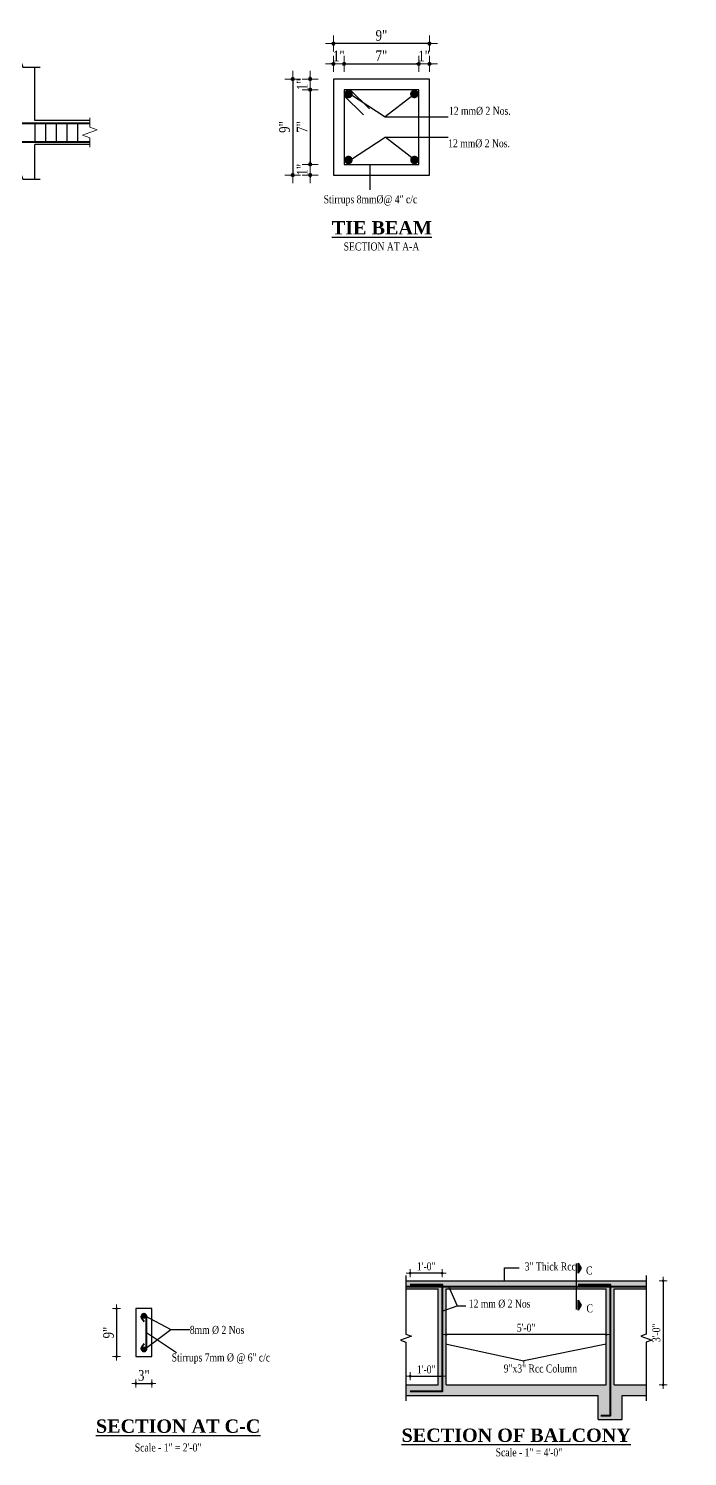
# Model space of a CAD drawing. Header units: feet. Extents: x 28652 to 66086, y -6769 to -640.
# Drawn here: x 60501 to 60995, y -1840 to -769 of the extents above; entities that cross this region are included whole.
import ezdxf
from ezdxf import colors
from ezdxf.entities.mleader import LeaderData, LeaderLine
from ezdxf.math import Vec2, Vec3

# ---------------------------------------------------------------- set-up
doc = ezdxf.new("R2010")
doc.units = ezdxf.units.FT
doc.header["$LTSCALE"] = 50
doc.header["$MEASUREMENT"] = 0
doc.header["$PDMODE"] = 34
doc.linetypes.add('DASHED2', pattern=[0.375, 0.25, -0.125])
for name, color, linetype, lineweight in [('BAR', 7, 'Continuous', 40), ('DIM', 7, 'Continuous', 9), ('DIMENSION', 142, 'Continuous', 13), ('STIRRUP', 10, 'Continuous', 30)]:
    doc.layers.add(name, color=color, linetype=linetype, lineweight=lineweight)
doc.layers.add('Text', color=7, linetype='Continuous')
doc.styles.add('1.8', font='times.ttf', dxfattribs={"width": 0.8, "height": 8})
doc.styles.add('1.8 str', font='times.ttf', dxfattribs={"width": 0.8, "height": 6})
doc.styles.add('Arial Annotation', font='arial.ttf', dxfattribs={"height": 0.06})
doc.styles.add('TITLE', font='times.ttf', dxfattribs={"height": 11})
doc.dimstyles.new('1.1', dxfattribs={"dimscale": 0, "dimtxt": 8, "dimasz": 1, "dimexe": 2, "dimexo": 9, "dimgap": 2, "dimtad": 1, "dimdec": 0, "dimlfac": 0.125, "dimzin": 3, "dimdsep": 46, "dimlunit": 4, "dimtxsty": '1.8', "dimblk": 'DIM', "dimcen": 3, "dimdle": 3, "dimse1": 1, "dimse2": 1, "dimclrd": 256, "dimclre": 256, "dimclrt": 7, "dimadec": 1, "dimazin": 2, "dimtfac": 1, "dimtdec": 0, "dimtix": 1, "dimtofl": 0, "dimtmove": 2, "dimatfit": 3, "dimldrblk": 'ARW', "dimfxl": 2, "dimfrac": 2, "dimtolj": 2, "dimtzin": 0, "dimarcsym": 0})
doc.dimstyles.new('1.2', dxfattribs={"dimscale": 0, "dimtxt": 8, "dimasz": 0.5, "dimexe": 2, "dimexo": 9, "dimgap": 2, "dimtad": 1, "dimdec": 0, "dimlfac": 0.25, "dimzin": 3, "dimdsep": 46, "dimlunit": 4, "dimtxsty": '1.8', "dimblk": 'DIM', "dimcen": 3, "dimdle": 3, "dimse1": 1, "dimse2": 1, "dimclrd": 256, "dimclre": 256, "dimclrt": 7, "dimadec": 1, "dimazin": 2, "dimtfac": 1, "dimtdec": 0, "dimtix": 1, "dimtofl": 0, "dimtmove": 2, "dimatfit": 3, "dimldrblk": 'ARW', "dimfxl": 2, "dimfrac": 2, "dimtolj": 2, "dimtzin": 0, "dimarcsym": 0})
doc.dimstyles.new('1.4', dxfattribs={"dimscale": 0, "dimtxt": 6, "dimasz": 0.5, "dimexe": 2, "dimexo": 9, "dimgap": 2, "dimtad": 1, "dimdec": 0, "dimlfac": 0.5, "dimzin": 3, "dimdsep": 46, "dimlunit": 4, "dimtxsty": '1.8 str', "dimblk": 'DIM', "dimcen": 3, "dimdle": 3, "dimse1": 1, "dimse2": 1, "dimclrd": 256, "dimclre": 256, "dimclrt": 7, "dimadec": 1, "dimazin": 2, "dimtfac": 1, "dimtdec": 0, "dimtix": 1, "dimtofl": 0, "dimtmove": 2, "dimatfit": 3, "dimldrblk": 'arrow', "dimfxl": 2, "dimfrac": 2, "dimtolj": 2, "dimtzin": 0, "dimarcsym": 0})
doc.dimstyles.new('1.8 str', dxfattribs={"dimscale": 0, "dimtxt": 6, "dimasz": 1, "dimexe": 2, "dimexo": 9, "dimgap": 2, "dimtad": 1, "dimdec": 0, "dimzin": 3, "dimdsep": 46, "dimlunit": 4, "dimtxsty": '1.8 str', "dimblk": 'DIM', "dimcen": 3, "dimdle": 3, "dimse1": 1, "dimse2": 1, "dimclrd": 256, "dimclre": 256, "dimclrt": 256, "dimadec": 1, "dimazin": 2, "dimtfac": 1, "dimtdec": 0, "dimtofl": 0, "dimtmove": 2, "dimatfit": 3, "dimldrblk": 'DSAFSADF', "dimfxl": 2, "dimfrac": 2, "dimtolj": 2, "dimtzin": 0, "dimarcsym": 0})

# ---------------------------------------------------------------- blocks, each defined once
blk = doc.blocks.new('DIM')
at = {"layer": 'DIMENSION'}
h = blk.add_hatch(color=256, dxfattribs=at)
h.paths.add_polyline_path([(0, 1.3), (0, 0), (1.3, 0, 0.414214)])
h.paths.add_polyline_path([(1.3, 0), (0, 0), (0, -1.3, 0.414214)])
h.paths.add_polyline_path([(0, 0), (-1.3, 0, 0.414214), (0, -1.3)])
h.paths.add_polyline_path([(0, 1.3, 0.414214), (-1.3, 0), (0, 0)])
for p, q in [((-6, 0), (6, 0)), ((0, 6), (0, -6))]:
    blk.add_line(p, q, dxfattribs=at)
blk.add_circle((0, 0), 1.28, dxfattribs=at)
blk = doc.blocks.new('DSAFSADF')
at = {"layer": 'DIMENSION'}
blk.add_lwpolyline([(-0.5, 0, 0, 3, 0), (-5.5, 0, 0, 0, 0), (-0.5, 0, 0, 0, 0)], format="xyseb", dxfattribs=at)
blk = doc.blocks.new('*D882')
at = {"layer": 'Defpoints', "color": 0, "ltscale": 10, "transparency": 16777216}
for p in [(60729.8, -780.2), (60729.8, -806.7), (60801.8, -806.7)]:
    blk.add_point(p, dxfattribs=at)
at = {"layer": 'DIMENSION', "lineweight": -2, "ltscale": 10, "transparency": 16777216}
blk.add_line((60800.8, -780.2), (60730.8, -780.2), dxfattribs=at)
at = {"layer": 'DIMENSION', "lineweight": -2, "ltscale": 10, "transparency": 16777216, "rotation": 180}
blk.add_blockref('DIM', (60729.8, -780.2), dxfattribs=at)
at = {"layer": 'DIMENSION', "lineweight": -2, "ltscale": 10, "transparency": 16777216}
blk.add_blockref('DIM', (60801.8, -780.2), dxfattribs=at)
at = {"layer": 'DIMENSION', "color": 7, "ltscale": 10, "transparency": 16777216, "insert": (60765.8, -774.1), "char_height": 8, "attachment_point": 5, "style": '1.8'}
blk.add_mtext('\\A2;9"', dxfattribs=at)
blk = doc.blocks.new('ARW')
at = {"layer": 'DIMENSION'}
blk.add_lwpolyline([(-0.5, 0, 0, 3, 0), (-5.5, 0, 0, 0, 0), (-0.5, 0, 0, 0, 0)], format="xyseb", dxfattribs=at)
blk = doc.blocks.new('*D883')
at = {"layer": 'Defpoints', "color": 0, "ltscale": 10, "transparency": 16777216}
for p in [(60729.8, -806.7), (60699.2, -878.7), (60729.8, -878.7)]:
    blk.add_point(p, dxfattribs=at)
at = {"layer": 'DIMENSION', "lineweight": -2, "ltscale": 10, "transparency": 16777216}
blk.add_line((60699.2, -807.7), (60699.2, -877.7), dxfattribs=at)
for p, rotation in [((60699.2, -806.7), 90), ((60699.2, -878.7), 270)]:
    blk.add_blockref('DIM', p, dxfattribs=dict(at, rotation=rotation))
at = {"layer": 'DIMENSION', "color": 7, "ltscale": 10, "transparency": 16777216, "insert": (60693.1, -842.7), "char_height": 8, "attachment_point": 5, "rotation": 90, "style": '1.8'}
blk.add_mtext('\\A2;9"', dxfattribs=at)
blk = doc.blocks.new('*D884')
at = {"layer": 'Defpoints', "color": 0, "ltscale": 10, "transparency": 16777216}
for p in [(60737.8, -795.4), (60729.8, -806.7), (60737.8, -814.7)]:
    blk.add_point(p, dxfattribs=at)
at = {"layer": 'DIMENSION', "lineweight": -2, "ltscale": 10, "transparency": 16777216}
for p, q in [((60728.8, -795.4), (60727.8, -795.4)), ((60738.8, -795.4), (60739.8, -795.4))]:
    blk.add_line(p, q, dxfattribs=at)
blk.add_blockref('DIM', (60729.8, -795.4), dxfattribs=at)
at = {"layer": 'DIMENSION', "lineweight": -2, "ltscale": 10, "transparency": 16777216, "rotation": 180}
blk.add_blockref('DIM', (60737.8, -795.4), dxfattribs=at)
at = {"layer": 'DIMENSION', "color": 7, "ltscale": 10, "transparency": 16777216, "insert": (60733.8, -789.4), "char_height": 8, "attachment_point": 5, "style": '1.8'}
blk.add_mtext('\\A2;1"', dxfattribs=at)
blk = doc.blocks.new('*D885')
at = {"layer": 'Defpoints', "color": 0, "ltscale": 10, "transparency": 16777216}
for p in [(60793.8, -795.4), (60737.8, -814.7), (60793.8, -814.7)]:
    blk.add_point(p, dxfattribs=at)
at = {"layer": 'DIMENSION', "lineweight": -2, "ltscale": 10, "transparency": 16777216}
blk.add_line((60738.8, -795.4), (60792.8, -795.4), dxfattribs=at)
at = {"layer": 'DIMENSION', "lineweight": -2, "ltscale": 10, "transparency": 16777216, "rotation": 180}
blk.add_blockref('DIM', (60737.8, -795.4), dxfattribs=at)
at = {"layer": 'DIMENSION', "lineweight": -2, "ltscale": 10, "transparency": 16777216}
blk.add_blockref('DIM', (60793.8, -795.4), dxfattribs=at)
at = {"layer": 'DIMENSION', "color": 7, "ltscale": 10, "transparency": 16777216, "insert": (60765.8, -789.3), "char_height": 8, "attachment_point": 5, "style": '1.8'}
blk.add_mtext('\\A2;7"', dxfattribs=at)
blk = doc.blocks.new('*D886')
at = {"layer": 'Defpoints', "color": 0, "ltscale": 10, "transparency": 16777216}
for p in [(60801.8, -795.4), (60801.8, -806.7), (60793.8, -814.7)]:
    blk.add_point(p, dxfattribs=at)
at = {"layer": 'DIMENSION', "lineweight": -2, "ltscale": 10, "transparency": 16777216}
for p, q in [((60792.8, -795.4), (60791.8, -795.4)), ((60802.8, -795.4), (60803.8, -795.4))]:
    blk.add_line(p, q, dxfattribs=at)
blk.add_blockref('DIM', (60793.8, -795.4), dxfattribs=at)
at = {"layer": 'DIMENSION', "lineweight": -2, "ltscale": 10, "transparency": 16777216, "rotation": 180}
blk.add_blockref('DIM', (60801.8, -795.4), dxfattribs=at)
at = {"layer": 'DIMENSION', "color": 7, "ltscale": 10, "transparency": 16777216, "insert": (60797.8, -789.4), "char_height": 8, "attachment_point": 5, "style": '1.8'}
blk.add_mtext('\\A2;1"', dxfattribs=at)
blk = doc.blocks.new('*D887')
at = {"layer": 'Defpoints', "color": 0, "ltscale": 10, "transparency": 16777216}
for p in [(60729.8, -806.7), (60712.3, -814.7), (60737.8, -814.7)]:
    blk.add_point(p, dxfattribs=at)
at = {"layer": 'DIMENSION', "lineweight": -2, "ltscale": 10, "transparency": 16777216}
for p, q in [((60712.3, -805.7), (60712.3, -804.7)), ((60712.3, -815.7), (60712.3, -816.7))]:
    blk.add_line(p, q, dxfattribs=at)
for p, rotation in [((60712.3, -806.7), 270), ((60712.3, -814.7), 90)]:
    blk.add_blockref('DIM', p, dxfattribs=dict(at, rotation=rotation))
at = {"layer": 'DIMENSION', "color": 7, "ltscale": 10, "transparency": 16777216, "insert": (60706.3, -810.7), "char_height": 8, "attachment_point": 5, "rotation": 90, "style": '1.8'}
blk.add_mtext('\\A2;1"', dxfattribs=at)
blk = doc.blocks.new('*D888')
at = {"layer": 'Defpoints', "color": 0, "ltscale": 10, "transparency": 16777216}
for p in [(60737.8, -814.7), (60712.3, -870.7), (60737.8, -870.7)]:
    blk.add_point(p, dxfattribs=at)
at = {"layer": 'DIMENSION', "lineweight": -2, "ltscale": 10, "transparency": 16777216}
blk.add_line((60712.3, -815.7), (60712.3, -869.7), dxfattribs=at)
for p, rotation in [((60712.3, -814.7), 90), ((60712.3, -870.7), 270)]:
    blk.add_blockref('DIM', p, dxfattribs=dict(at, rotation=rotation))
at = {"layer": 'DIMENSION', "color": 7, "ltscale": 10, "transparency": 16777216, "insert": (60706.2, -842.7), "char_height": 8, "attachment_point": 5, "rotation": 90, "style": '1.8'}
blk.add_mtext('\\A2;7"', dxfattribs=at)
blk = doc.blocks.new('*D889')
at = {"layer": 'Defpoints', "color": 0, "ltscale": 10, "transparency": 16777216}
for p in [(60737.8, -870.7), (60712.3, -878.7), (60729.8, -878.7)]:
    blk.add_point(p, dxfattribs=at)
at = {"layer": 'DIMENSION', "lineweight": -2, "ltscale": 10, "transparency": 16777216}
for p, q in [((60712.3, -869.7), (60712.3, -868.7)), ((60712.3, -879.7), (60712.3, -880.7))]:
    blk.add_line(p, q, dxfattribs=at)
for p, rotation in [((60712.3, -870.7), 270), ((60712.3, -878.7), 90)]:
    blk.add_blockref('DIM', p, dxfattribs=dict(at, rotation=rotation))
at = {"layer": 'DIMENSION', "color": 7, "ltscale": 10, "transparency": 16777216, "insert": (60706.3, -874.7), "char_height": 8, "attachment_point": 5, "rotation": 90, "style": '1.8'}
blk.add_mtext('\\A2;1"', dxfattribs=at)
blk = doc.blocks.new('*D913')
at = {"layer": 'Defpoints', "color": 0, "ltscale": 10, "transparency": 16777216}
for p in [(60964.3, -1708), (60964.3, -1786), (60977.2, -1786)]:
    blk.add_point(p, dxfattribs=at)
at = {"layer": 'DIMENSION', "lineweight": -2, "ltscale": 10, "transparency": 16777216}
blk.add_line((60977.2, -1708.5), (60977.2, -1785.5), dxfattribs=at)
at = {"layer": 'DIMENSION', "lineweight": -2, "ltscale": 10, "transparency": 16777216, "xscale": 0.5, "yscale": 0.5, "zscale": 0.5}
for p, rotation in [((60977.2, -1708), 90), ((60977.2, -1786), 270)]:
    blk.add_blockref('DIM', p, dxfattribs=dict(at, rotation=rotation))
at = {"layer": 'DIMENSION', "color": 7, "ltscale": 10, "transparency": 16777216, "insert": (60972.1, -1747), "char_height": 6, "attachment_point": 5, "rotation": 90, "style": '1.8 str'}
blk.add_mtext('\\A2;3\'-0"', dxfattribs=at)
blk = doc.blocks.new('arrow')
at = {"layer": 'DIMENSION'}
blk.add_lwpolyline([(1.2, 0, 0, 2.1, 0), (-2.3, 0, 0, 0, 0), (1.2, 0, 0, 0, 0)], format="xyseb", dxfattribs=at)
blk = doc.blocks.new('*D914')
at = {"layer": 'Defpoints', "color": 0, "ltscale": 10, "transparency": 16777216}
for p in [(60787.4, -1702.2), (60787.4, -1710.7), (60811.4, -1710.7)]:
    blk.add_point(p, dxfattribs=at)
at = {"layer": 'DIMENSION', "lineweight": -2, "ltscale": 10, "transparency": 16777216}
blk.add_line((60810.9, -1702.2), (60787.9, -1702.2), dxfattribs=at)
at = {"layer": 'DIMENSION', "lineweight": -2, "ltscale": 10, "transparency": 16777216, "xscale": 0.5, "yscale": 0.5, "zscale": 0.5, "rotation": 180}
blk.add_blockref('DIM', (60787.4, -1702.2), dxfattribs=at)
at = {"layer": 'DIMENSION', "lineweight": -2, "ltscale": 10, "transparency": 16777216, "xscale": 0.5, "yscale": 0.5, "zscale": 0.5}
blk.add_blockref('DIM', (60811.4, -1702.2), dxfattribs=at)
at = {"layer": 'DIMENSION', "color": 7, "ltscale": 10, "transparency": 16777216, "insert": (60799.4, -1697.1), "char_height": 6, "attachment_point": 5, "style": '1.8 str'}
blk.add_mtext('\\A2;1\'-0"', dxfattribs=at)
blk = doc.blocks.new('*D915')
at = {"layer": 'Defpoints', "color": 0, "ltscale": 10, "transparency": 16777216}
for p in [(60811.4, -1779.5), (60787.4, -1796.8), (60811.4, -1796.8)]:
    blk.add_point(p, dxfattribs=at)
at = {"layer": 'DIMENSION', "lineweight": -2, "ltscale": 10, "transparency": 16777216}
blk.add_line((60787.9, -1779.5), (60810.9, -1779.5), dxfattribs=at)
at = {"layer": 'DIMENSION', "lineweight": -2, "ltscale": 10, "transparency": 16777216, "xscale": 0.5, "yscale": 0.5, "zscale": 0.5, "rotation": 180}
blk.add_blockref('DIM', (60787.4, -1779.5), dxfattribs=at)
at = {"layer": 'DIMENSION', "lineweight": -2, "ltscale": 10, "transparency": 16777216, "xscale": 0.5, "yscale": 0.5, "zscale": 0.5}
blk.add_blockref('DIM', (60811.4, -1779.5), dxfattribs=at)
at = {"layer": 'DIMENSION', "color": 7, "ltscale": 10, "transparency": 16777216, "insert": (60799.4, -1774.4), "char_height": 6, "attachment_point": 5, "style": '1.8 str'}
blk.add_mtext('\\A2;1\'-0"', dxfattribs=at)
blk = doc.blocks.new('*D916')
at = {"layer": 'Defpoints', "color": 0, "ltscale": 10, "transparency": 16777216}
for p in [(60814.4, -1748), (60814.4, -1748.3), (60934.4, -1748)]:
    blk.add_point(p, dxfattribs=at)
at = {"layer": 'DIMENSION', "lineweight": -2, "ltscale": 10, "transparency": 16777216}
blk.add_line((60933.9, -1748.3), (60814.9, -1748.3), dxfattribs=at)
at = {"layer": 'DIMENSION', "lineweight": -2, "ltscale": 10, "transparency": 16777216, "xscale": 0.5, "yscale": 0.5, "zscale": 0.5, "rotation": 180}
blk.add_blockref('DIM', (60814.4, -1748.3), dxfattribs=at)
at = {"layer": 'DIMENSION', "lineweight": -2, "ltscale": 10, "transparency": 16777216, "xscale": 0.5, "yscale": 0.5, "zscale": 0.5}
blk.add_blockref('DIM', (60934.4, -1748.3), dxfattribs=at)
at = {"layer": 'DIMENSION', "color": 7, "ltscale": 10, "transparency": 16777216, "insert": (60874.4, -1743.2), "char_height": 6, "attachment_point": 5, "style": '1.8 str'}
blk.add_mtext('\\A2;5\'-0"', dxfattribs=at)
blk = doc.blocks.new('*D917')
at = {"layer": 'Defpoints', "color": 0, "ltscale": 10, "transparency": 16777216}
for p in [(60581.5, -1728.8), (60567.1, -1764.8), (60581.5, -1764.8)]:
    blk.add_point(p, dxfattribs=at)
at = {"layer": 'DIMENSION', "lineweight": -2, "ltscale": 10, "transparency": 16777216}
blk.add_line((60567.1, -1729.3), (60567.1, -1764.3), dxfattribs=at)
at = {"layer": 'DIMENSION', "lineweight": -2, "ltscale": 10, "transparency": 16777216, "xscale": 0.5, "yscale": 0.5, "zscale": 0.5}
for p, rotation in [((60567.1, -1728.8), 90), ((60567.1, -1764.8), 270)]:
    blk.add_blockref('DIM', p, dxfattribs=dict(at, rotation=rotation))
at = {"layer": 'DIMENSION', "color": 7, "ltscale": 10, "transparency": 16777216, "insert": (60561, -1746.8), "char_height": 8, "attachment_point": 5, "rotation": 90, "style": '1.8'}
blk.add_mtext('\\A2;9"', dxfattribs=at)
blk = doc.blocks.new('*D918')
at = {"layer": 'Defpoints', "color": 0, "ltscale": 10, "transparency": 16777216}
for p in [(60581.5, -1754.8), (60593.5, -1754.8), (60593.5, -1785)]:
    blk.add_point(p, dxfattribs=at)
at = {"layer": 'DIMENSION', "lineweight": -2, "ltscale": 10, "transparency": 16777216}
blk.add_line((60582, -1785), (60593, -1785), dxfattribs=at)
at = {"layer": 'DIMENSION', "lineweight": -2, "ltscale": 10, "transparency": 16777216, "xscale": 0.5, "yscale": 0.5, "zscale": 0.5, "rotation": 180}
blk.add_blockref('DIM', (60581.5, -1785), dxfattribs=at)
at = {"layer": 'DIMENSION', "lineweight": -2, "ltscale": 10, "transparency": 16777216, "xscale": 0.5, "yscale": 0.5, "zscale": 0.5}
blk.add_blockref('DIM', (60593.5, -1785), dxfattribs=at)
at = {"layer": 'DIMENSION', "color": 7, "ltscale": 10, "transparency": 16777216, "insert": (60587.5, -1778.9), "char_height": 8, "attachment_point": 5, "style": '1.8'}
blk.add_mtext('\\A2;3"', dxfattribs=at)

msp = doc.modelspace()

# ---------------------------------------------------------------- hatches: boundary and pattern name
at = {"ltscale": 10}
h = msp.add_hatch(dxfattribs=at)
h.set_pattern_fill('AR-CONC', color=8, style=0)
h.set_pattern_definition([(50, (56047.162, -3502.117), (7.172602, -0.6275213), [0.75, -8.25]), (355, (56047.162, -3502.117), (-1.387513, 7.521921), [0.6, -6.6]), (100.4514, (56047.76, -3502.169), (5.785094, 6.894395), [0.637402, -7.011421]), (46.1842, (56047.162, -3500.117), (10.67241, -1.65519), [1.125, -12.375]), (96.6356, (56048.052, -3500.255), (9.346627, 9.741179), [0.956103, -10.51713]), (351.1842, (56047.162, -3500.117), (9.34662, 9.741186), [0.9, -9.9]), (21, (56048.162, -3500.617), (5.9690705, -4.026189), [0.75, -8.25]), (326, (56048.162, -3500.617), (2.433153, 7.2515), [0.6, -6.6]), (71.4514, (56048.6596, -3500.9524), (8.402226, 3.225305), [0.637402, -7.011421]), (37.5, (56047.1621, -3502.117), (0.1215986, 3.3289385), [0, -6.52, 0, -6.7, 0, -6.625]), (7.5, (56047.162, -3502.117), (2.6306954, 3.944117), [0, -3.82, 0, -6.37, 0, -2.525]), (327.5, (56044.9321, -3502.117), (5.3382244, -0.2255487), [0, -2.5, 0, -7.8, 0, -10.35]), (317.5, (56043.932, -3502.117), (5.8318617, 1.00105), [0, -3.25, 0, -5.18, 0, -7.35])])
h.paths.add_polyline_path([(60911.93, -1707.95), (60784.2, -1707.95), (60784.2, -1712.16), (60911.93, -1712.16)])
h.paths.add_polyline_path([(60964.59, -1707.95), (60911.93, -1707.95), (60911.93, -1712.16), (60964.59, -1712.16)])
h.paths.add_polyline_path([(60911.93, -1712.16), (60911.93, -1713.95), (60934.39, -1713.95), (60934.39, -1785.95), (60814.39, -1785.95), (60814.39, -1713.95), (60911.93, -1713.95), (60911.93, -1712.16), (60784.2, -1712.16), (60784.2, -1713.95), (60808.39, -1713.95), (60808.39, -1785.95), (60784.2, -1785.95), (60784.2, -1793.95), (60928.39, -1793.95), (60928.39, -1811.95), (60946.39, -1811.95), (60946.39, -1793.95), (60964.59, -1793.95), (60964.59, -1785.95), (60940.39, -1785.95), (60940.39, -1713.95), (60964.59, -1713.95), (60964.59, -1712.16)])
at = {"layer": 'Text', "ltscale": 10}
for points in [[(60913.37, -1694.83), (60913.37, -1702.33), (60915.68, -1698.58)], [(60913.37, -1722.38), (60913.37, -1729.88), (60915.68, -1726.13)]]:
    msp.add_hatch(color=256, dxfattribs=at).paths.add_polyline_path(points)

# ---------------------------------------------------------------- linework, layer by layer
at = {"ltscale": 10}
for p, q in [((60505.73, -837.86), (60505.73, -797.71)), ((60547, -837.86), (60505.73, -837.86)), ((60547, -855.86), (60505.73, -855.86)), ((60505.73, -881.9), (60505.73, -855.86)), ((60784.2, -1707.95), (60964.59, -1707.95)), ((60784.2, -1713.95), (60808.39, -1713.95)), ((60808.39, -1785.95), (60808.39, -1713.95)), ((60814.39, -1713.95), (60934.39, -1713.95)), ((60814.39, -1785.95), (60814.39, -1713.95)), ((60934.39, -1785.95), (60934.39, -1713.95)), ((60940.39, -1713.95), (60964.59, -1713.95)), ((60940.39, -1785.95), (60940.39, -1713.95)), ((60593.54, -1728.83), (60581.54, -1728.83)), ((60581.54, -1728.83), (60581.54, -1764.83)), ((60593.54, -1764.83), (60593.54, -1728.83)), ((60581.54, -1764.83), (60593.54, -1764.83)), ((60784.2, -1785.95), (60808.39, -1785.95)), ((60814.39, -1785.95), (60934.39, -1785.95)), ((60940.39, -1785.95), (60964.59, -1785.95)), ((60784.2, -1793.95), (60928.39, -1793.95)), ((60928.39, -1811.95), (60928.39, -1793.95)), ((60946.39, -1793.95), (60964.59, -1793.95)), ((60946.39, -1811.95), (60946.39, -1793.95)), ((60928.39, -1811.95), (60946.39, -1811.95))]:
    msp.add_line(p, q, dxfattribs=at)
at = {"linetype": 'DASHED2', "ltscale": 10}
msp.add_line((60911.93, -1695.06), (60911.93, -1729.45), dxfattribs=at)
at = {"linetype": 'Continuous', "ltscale": 10}
for points in [[(60477.73, -797.71), (60490.73, -797.71), (60492.23, -801.83), (60495.23, -793.59), (60496.73, -797.71), (60509.73, -797.71)], [(60477.73, -881.9), (60490.73, -881.9), (60492.23, -886.02), (60495.23, -877.78), (60496.73, -881.9), (60509.73, -881.9)], [(60784.2, -1703.95), (60784.2, -1747.95), (60788.32, -1749.45), (60780.07, -1752.45), (60784.2, -1753.95), (60784.2, -1797.95)], [(60964.59, -1703.95), (60964.59, -1747.95), (60960.47, -1749.45), (60968.71, -1752.45), (60964.59, -1753.95), (60964.59, -1797.95)]]:
    msp.add_lwpolyline(points, dxfattribs=at)
at = {"ltscale": 10}
msp.add_lwpolyline([(60729.82, -878.71), (60801.82, -878.71), (60801.82, -806.71), (60729.82, -806.71)], close=True, dxfattribs=at)
for points, const_width in [([(60741.09, -816.32, 1), (60741.09, -819.52, 1)], 3.2), ([(60790.54, -816.32, -1), (60790.54, -819.52, -1)], 3.2), ([(60739.42, -867.44, 1), (60742.62, -867.44, 1)], 3.2), ([(60792.21, -867.44, -1), (60789.01, -867.44, -1)], 3.2), ([(60588.69, -1734.86, 1), (60587.09, -1734.86, 1)], 1.6), ([(60588.69, -1758.81, -1), (60587.09, -1758.81, -1)], 1.6)]:
    msp.add_lwpolyline(points, format="xyb", close=True, dxfattribs=dict(at, const_width=const_width))
at = {"layer": 'BAR', "ltscale": 10}
for p, q in [((60493.73, -839.86), (60547, -839.86)), ((60493.73, -853.86), (60547, -853.86)), ((60784.2, -1712.16), (60964.59, -1712.16))]:
    msp.add_line(p, q, dxfattribs=at)
for points in [[(60787.39, -1710.67), (60811.39, -1710.67), (60811.39, -1791.02), (60787.39, -1791.02)], [(60913.39, -1710.67), (60937.39, -1710.67), (60937.39, -1809.3), (60930.51, -1809.3)]]:
    msp.add_lwpolyline(points, dxfattribs=at)
msp.add_lwpolyline([(60587.86, -1755.27), (60585.9, -1757.68, 1.3656632), (60589.54, -1758.83), (60589.54, -1734.83, 1.3656632), (60585.9, -1735.99), (60587.86, -1738.4)], format="xyb", dxfattribs=at)
at = {"layer": 'DIMENSION', "ltscale": 10}
msp.add_line((60872.72, -1768.06), (60872.72, -1769.92), dxfattribs=at)
at = {"layer": 'DIMENSION', "linetype": 'Continuous', "ltscale": 10}
msp.add_lwpolyline([(60547, -835.86), (60547, -842.86), (60552.5, -844.86), (60541.51, -848.86), (60547, -850.86), (60547, -857.86)], dxfattribs=at)
at = {"layer": 'STIRRUP', "color": 5, "ltscale": 10}
for p, q in [((60737.82, -819.24), (60752.24, -833.66)), ((60742.34, -814.71), (60756.77, -829.14))]:
    msp.add_line(p, q, dxfattribs=at)
at = {"layer": 'STIRRUP'}
for p, q in [((60505.73, -839.46), (60505.73, -854.26)), ((60513.73, -839.46), (60513.73, -854.26)), ((60521.73, -839.46), (60521.73, -854.26)), ((60529.73, -839.46), (60529.73, -854.26)), ((60537.73, -839.46), (60537.73, -854.26))]:
    msp.add_line(p, q, dxfattribs=at)
at = {"layer": 'STIRRUP', "color": 5, "ltscale": 10}
msp.add_lwpolyline([(60737.82, -870.71), (60793.82, -870.71), (60793.82, -814.71), (60737.82, -814.71)], close=True, dxfattribs=at)
at = {"layer": 'Text', "ltscale": 10}
for points in [[(60913.37, -1702.33), (60913.37, -1694.83), (60915.68, -1698.58), (60913.37, -1702.33)], [(60913.37, -1729.88), (60913.37, -1722.38), (60915.68, -1726.13), (60913.37, -1729.88)]]:
    msp.add_lwpolyline(points, dxfattribs=at)

# ---------------------------------------------------------------- texts
at = {"layer": 'Text', "ltscale": 10, "width": 0.8}
for s, style, p in [('12 mm%%C 2 Nos.', '1.8 str', (60816.5, -833.56)), ('12 mm%%C 2 Nos.', '1.8 str', (60815.91, -857.92)), ('Stirrups 8mm%%C@ 4" c/c', '1.8 str', (60722.43, -899.9)), ('SECTION AT A-A', '1.8 str', (60737.47, -935.3)), ('3" Thick Rcc', '1.8', (60873.32, -1700.18)), ('C', '1.8', (60919.37, -1703.17)), ('12 mm %%C 2 Nos', '1.8', (60831.35, -1728.06)), ('C', '1.8', (60919.7, -1731.6)), ('8mm %%C 2 Nos ', '1.8', (60621.99, -1747.73)), ('Stirrups 7mm %%C @ 6" c/c', '1.8', (60608.41, -1768.44)), ('9"x3" Rcc Column', '1.8', (60857.56, -1776.7)), ('Scale - 1" = 2\'-0"', '1.8', (60580.71, -1835.95)), ('Scale - 1" = 4\'-0"', '1.8', (60851.52, -1839.57))]:
    msp.add_text(s, height=6, dxfattribs=dict(at, style=style)).set_placement(p)
at = {"layer": 'Text', "char_height": 10, "attachment_point": 1, "style": 'TITLE'}
for s, insert, width in [('{\\fTimes New Roman|b1|i0|c0|p18;\\LTIE BEAM}', (60728.57, -913.28), 209.6782), ('{\\fTimes New Roman|b1|i0|c0|p18;\\LSECTION AT C-C}', (60551.57, -1811.93), 209.6782), ('{\\fTimes New Roman|b1|i0|c0|p18;\\LSECTION OF BALCONY}', (60780.94, -1818.76), 316.2196)]:
    msp.add_mtext(s, dxfattribs=dict(at, insert=insert, width=width))

# ---------------------------------------------------------------- dimensions: what is measured, and where the dimension line sits
at = {"layer": 'DIMENSION', "ltscale": 10}
for base, p1, p2, dimstyle, picture, middle in [((60729.82, -780.2), (60801.82, -806.71), (60729.82, -806.71), '1.1', '*D882', (60765.82, -774.12)), ((60737.82, -795.41), (60729.82, -806.71), (60737.82, -814.71), '1.1', '*D884', (60733.82, -789.41)), ((60793.82, -795.41), (60737.82, -814.71), (60793.82, -814.71), '1.1', '*D885', (60765.82, -789.33)), ((60801.82, -795.41), (60793.82, -814.71), (60801.82, -806.71), '1.1', '*D886', (60797.82, -789.41)), ((60787.39, -1702.17), (60811.39, -1710.67), (60787.39, -1710.67), '1.4', '*D914', (60799.39, -1697.12)), ((60814.39, -1748.26), (60934.39, -1748.03), (60814.39, -1748.03), '1.4', '*D916', (60874.39, -1743.21)), ((60811.39, -1779.46), (60787.39, -1796.75), (60811.39, -1796.75), '1.4', '*D915', (60799.39, -1774.41))]:
    dim = msp.add_linear_dim(base=base, p1=p1, p2=p2, dimstyle=dimstyle, override={"dimscale": 1}, dxfattribs=at)
    dim.commit()
    dim.dimension.update_dxf_attribs({"geometry": picture, "text_midpoint": middle})
for base, p1, p2, picture, middle in [((60699.2, -878.71), (60729.82, -806.71), (60729.82, -878.71), '*D883', (60693.12, -842.71)), ((60712.31, -814.71), (60729.82, -806.71), (60737.82, -814.71), '*D887', (60706.31, -810.71)), ((60712.31, -870.71), (60737.82, -814.71), (60737.82, -870.71), '*D888', (60706.23, -842.71)), ((60712.31, -878.71), (60737.82, -870.71), (60729.82, -878.71), '*D889', (60706.31, -874.71))]:
    dim = msp.add_linear_dim(base=base, p1=p1, p2=p2, angle=90, dimstyle='1.1', override={"dimscale": 1}, dxfattribs=at)
    dim.commit()
    dim.dimension.update_dxf_attribs({"geometry": picture, "text_midpoint": middle})
dim = msp.add_linear_dim(base=(60977.17, -1785.95), p1=(60964.33, -1707.95), p2=(60964.33, -1785.95), angle=90, text='3\'-0"', dimstyle='1.4', override={"dimscale": 1}, dxfattribs=at)
dim.commit()
dim.dimension.update_dxf_attribs({"geometry": '*D913', "text_midpoint": (60972.12, -1746.95)})
for p1, p2, distance, picture, middle in [((60581.54, -1728.83), (60581.54, -1764.83), -14.42, '*D917', (60561.04, -1746.83)), ((60581.54, -1754.78), (60593.54, -1754.78), -30.24, '*D918', (60587.54, -1778.95))]:
    dim = msp.add_aligned_dim(p1=p1, p2=p2, distance=distance, dimstyle='1.2', override={"dimscale": 1}, dxfattribs=at)
    dim.commit()
    dim.dimension.update_dxf_attribs({"geometry": picture, "text_midpoint": middle})

# ---------------------------------------------------------------- leaders
at = {"layer": 'DIM', "ltscale": 0.1}
ml = msp.add_multileader_mtext('Standard', dxfattribs=at)
ml.set_content('SPACE BAR 20%%C 2nos', color=256, style='Arial Annotation')
ml.set_leader_properties(color=256, linetype='ByLayer', lineweight=-1)
ml.build(insert=Vec2(0, 0))
ml.multileader.update_dxf_attribs({"text_left_attachment_type": 2, "text_right_attachment_type": 2, "dogleg_length": 0.119, "arrow_head_size": 2.4, "scale": 40})
ctx = ml.context
ctx.base_point, ctx.scale, ctx.char_height, ctx.arrow_head_size, ctx.landing_gap_size, ctx.plane_origin = Vec3(60121.99, -1202.47), 40, 2.4, 2.4, 0.8, Vec3(60117.25, -1224.71)
ctx.left_attachment, ctx.right_attachment = 2, 2
notes = []
notes.append((ctx, [(0, (1, 1, 0), (60117.25, -1202.47), (1, 0), 4.74, [(0, [(60116.52, -1225.43)], 0, [])])]))
ctx.mtext.insert, ctx.mtext.width, ctx.mtext.flow_direction = Vec3(60122.79, -1201.17), 58.0768, 5
at = {"layer": 'DIMENSION', "ltscale": 10}
for points, dimstyle in [([(60742.62, -817.98), (60768.66, -835.04)], '1.8 str'), ([(60789.34, -818.97), (60768.66, -835.04), (60815.8, -835.04)], '1.8 str'), ([(60742.62, -867.44), (60768.66, -850.38)], '1.8 str'), ([(60790.61, -867.44), (60768.66, -850.38), (60815.8, -850.38)], '1.8 str'), ([(60757.14, -870.71), (60757.14, -889.85)], '1.8 str'), ([(60858.06, -1707.95), (60858.06, -1698.16), (60869.27, -1698.16)], '1.4'), ([(60816.1, -1712.03), (60822.66, -1726.81)], '1.4'), ([(60587.89, -1734.06), (60607.8, -1744.56), (60621.93, -1744.56)], '1.4'), ([(60811.39, -1730.6), (60822.66, -1726.81), (60829.13, -1726.81)], '1.4'), ([(60588.69, -1758.81), (60607.8, -1744.56)], '1.4'), ([(60589.54, -1746.83), (60612.02, -1761.7)], '1.4'), ([(60814, -1755.15), (60872.72, -1768.06)], '1.4'), ([(60934.39, -1755.57), (60872.72, -1768.06)], '1.4')]:
    msp.add_leader(points, dimstyle=dimstyle, override={"dimscale": 1}, dxfattribs=at)
for ctx, leaders in notes:
    for number, flags, end, landing, length, lines in leaders:
        leader = LeaderData()
        leader.index, (leader.has_last_leader_line, leader.has_dogleg_vector, leader.attachment_direction) = number, flags
        leader.last_leader_point, leader.dogleg_vector, leader.dogleg_length = Vec3(end), Vec3(landing), length
        for number, points, colour, breaks in lines:
            line = LeaderLine()
            line.index, line.vertices, line.color, line.breaks = number, Vec3.list(points), colors.encode_raw_color(colour), breaks
            leader.lines.append(line)
        ctx.leaders.append(leader)

doc.saveas('drawing.dxf')
